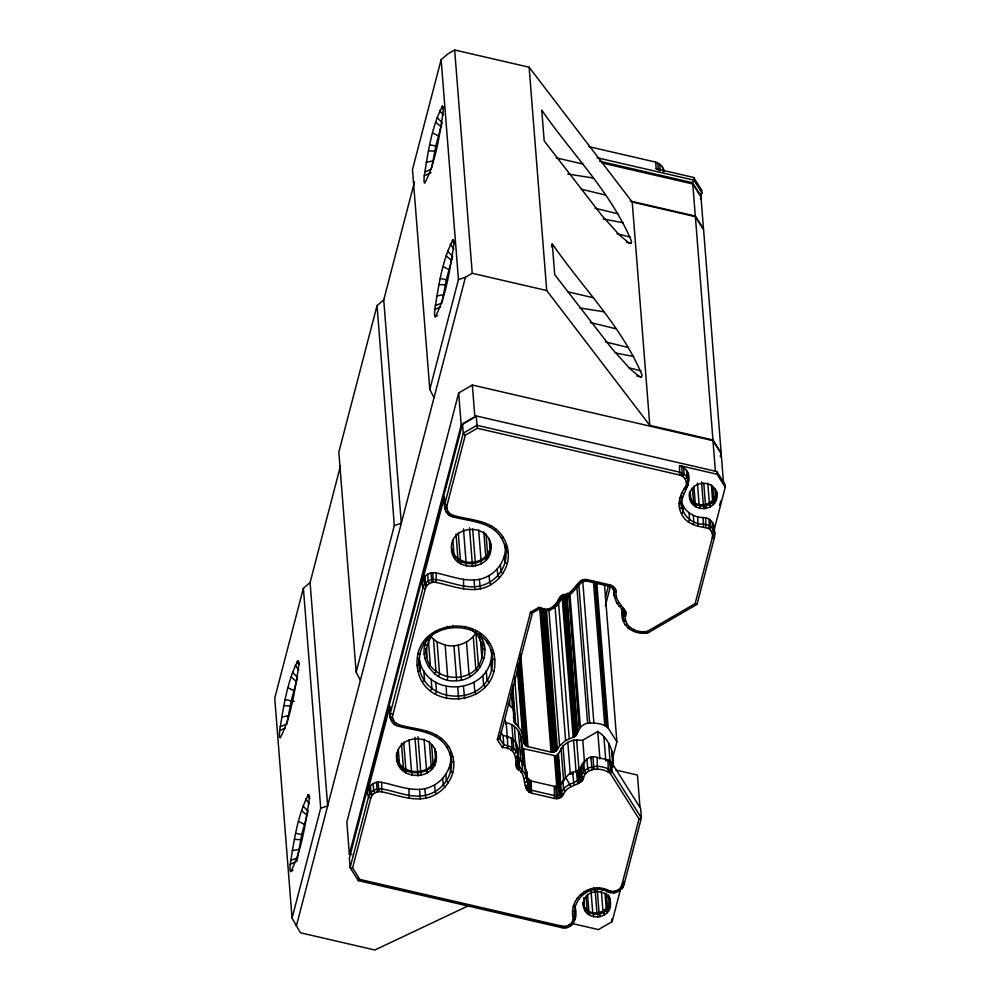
<?xml version="1.0" encoding="UTF-8"?>
<svg xmlns="http://www.w3.org/2000/svg" width="1000" height="1000" viewBox="0 0 1000 1000"><rect width="100%" height="100%" fill="white"/><g stroke="black" fill="none" stroke-linecap="round" stroke-linejoin="round"><path stroke-width="1.5" d="M392.325 717.1L425.288 588.8C426.45 584.163 431.65 581.312 436.225 582.45C453.713 586.013 473.85 595.15 490.875 584.675C498.812 580 504.888 572.3 507.3 563.362C510.037 552.775 507.15 541.112 499.925 532.925C488.413 519.675 469.188 520.112 453.675 515.45C449.113 514.525 445.812 509.6 447.1 505.05L465.275 435.262L477.337 428.25L679.587 475.012C684.237 475.962 687.525 481.05 686.087 485.662C680.5 493.75 676.237 504.162 681.438 513.7C686.188 524.513 698.162 526.4 708.25 528.3C711.475 530.125 713.25 534.1 712.288 537.7L695.113 603.65L647.35 631.388C635.275 633.612 621.712 625.575 625.975 612.337C622.413 605.525 614.663 600.275 616.075 591.337C615.725 588.212 613.188 585.588 610.138 584.925L587.112 579.6C575.775 578.212 574.325 595.513 562.3 594.95C556.263 602.4 551.675 613.875 538.95 607.312L530.525 612.212L497.35 739.55L502.425 747.575C516.812 747.262 515.388 759.4 517.038 768.713C527.975 773.5 520.8 789.488 531.487 793.138L554.525 798.462C557.962 799.287 561.838 797.65 563.475 794.488C566.638 785.337 577.812 786.188 582.962 779.675C584.888 766.838 602.212 767.013 610.337 773.5L639.038 818.925L621.862 884.875C620.7 889.513 615.5 892.362 610.925 891.225A9.025 8.612 -4.5 0 1 608.95 890.525A24.812 23.688 -4.5 0 0 603.5 888.587C586.575 883.962 568.6 900.537 573.275 917.862C573.263 923.413 567.337 927.537 562.075 926.175L359.825 879.425L352.587 867.95L370.763 798.15C371.912 793.525 377.125 790.662 381.688 791.8C399.188 795.362 419.312 804.5 436.337 794.038C444.288 789.35 450.363 781.65 452.762 772.725C455.513 762.138 452.625 750.462 445.4 742.288C433.888 729.025 414.663 729.475 399.137 724.812L394.412 722.025L392.325 717.1L390.025 716.6L389.8 706.55C389.637 713.763 389.212 724.475 398.537 726.237C414.938 730.863 436.662 730.65 446.7 747.113C451.2 754.338 452.612 763.3 450.525 771.55C447.85 781.663 440.062 790 430.375 793.825C414.487 800.275 397.875 791.55 382.188 789.038C376.475 787.625 369.963 791.188 368.525 796.975L350.112 867.638L358.325 880.638L561.487 927.6C574.35 930.387 578.462 915.2 574.487 905.438L574.95 910.525M436.1 753.025C441.075 782.9 392.212 782.9 396.775 752.962C395.288 776.762 434.712 778.112 435.95 754.7M396.962 758.6C394.55 734.312 435.15 731.312 436.312 755.7M417.163 665.337C413.425 616.975 491.388 611.2 494.762 659.613C498.5 707.987 420.538 713.763 417.163 665.337L419.363 664.5C415.925 615.475 496.512 615.2 492.413 664.6C488.387 709.837 416.112 704.95 418.938 659.163M478.8 634.1C493.988 651.45 479.012 680.425 456.688 680.7C434.538 683.7 415.513 657.212 428.013 637.837M435.975 751.75C440.125 776.7 398 781.075 396.75 755.925M447.062 509.075L444.812 508.913L444.338 497.188C444.175 504.4 443.738 515.112 453.075 516.875C469.462 521.5 491.188 521.3 501.225 537.762C505.725 544.975 507.15 553.938 505.05 562.188C502.375 572.3 494.588 580.638 484.913 584.462C469.012 590.913 452.4 582.2 436.712 579.688C431 578.263 424.5 581.825 423.05 587.625L390.325 713.238L392.575 714.412M450.913 756.05C451.475 767.75 444.625 779.025 434.6 784.837C418.062 794.95 398.612 785.588 381.662 782.35C373.475 780.125 364.875 788.65 368.525 796.975L370.763 798.15M490.85 546.337C493.25 570.625 452.65 573.625 451.488 549.237C449.075 524.95 489.675 521.95 490.85 546.337L490.637 543.663C492.938 566.213 456.287 571.55 451.737 549.487L451.95 552.163M491.7 652.5C492.175 694.775 424.762 699.762 419.05 657.862M505.45 545.425C506.362 557.537 499.588 569.475 489.137 575.487C472.6 585.588 453.15 576.225 436.188 573C428 570.775 419.4 579.288 423.05 587.625L425.288 588.8M512.3 688.75L514.438 714.025L513.837 721.038L520.812 730.125L523.462 737.55L524.138 743.612L526.6 746.275L551.038 752.125L554.038 752.038L556.575 750.487L559.6 745.913L565.6 740.487L575.375 736.312L580.425 727.35A13.537 12.925 -4.5 0 1 587.6 723.188C594.412 722.8 603.2 723.088 608.237 728.138L616.888 741.838L612.562 758.425M517.663 750.263C518.587 742.013 510.688 736.062 503.088 735.662L500.625 731.762M609.263 896.15C613.95 911.675 589.325 920.05 583.475 905.125M610.413 903.263C612.062 919.912 584.225 921.975 583.425 905.25C581.775 888.6 609.612 886.538 610.413 903.263L609.888 898.587C614.425 916.137 584.175 920.575 583.212 902.575L583.737 907.262M716.75 495.012L716.225 490.337C723.175 512.737 686.025 515.487 689.562 492.3M689.762 497.013C688.188 481.55 713.312 477.887 716.438 493.013M625.675 621.3L623.425 621.125L622.375 609.763C618.737 625.388 634.462 636.175 648.462 632.562L697.025 604.35L714.425 537.537C716.025 531.85 711.9 525.688 706.213 524.538A11.275 10.762 -4.5 0 0 703.587 524.237C691.225 524.475 680.088 513.4 681.25 500.875C683.575 510.662 693.125 517.575 703.062 517.55A11.275 10.762 -4.5 0 1 705.688 517.85C711.375 519 715.5 525.163 713.9 530.85L725.263 487.225L725.05 484.55L716.838 471.55L476.188 415.925L462.525 423.862L349.375 858.275L350.112 867.638L352.587 867.95M715.888 490.962C717.25 504.263 697.312 510.1 690.8 498.7L690.2 491.05M716.538 492.337C718 507.525 693.812 511.475 689.85 496.887M622.675 885.163L622.625 887.825L618.862 891.375L613.85 892.913L610.337 892.65A11.275 10.762 -4.5 0 1 607.85 891.762A22.55 21.538 -4.5 0 0 602.9 890.013C586.05 885.487 570.438 902.875 575.225 919.35L573.075 919.575M612.625 762.05C613.913 750.1 607.812 737.975 597.762 731.488L582.75 740.212L573.562 740.138L567.8 742.275L562.975 745.962L557.962 754.5L555.875 755.85L523.675 748.75L521.388 746.925M599.925 759L597.762 731.488L597.663 732.638M597.7 732.25L597.762 731.488M563.713 927.9L563.862 926.413M598.45 889.425L598.6 887.938M297.838 660.938A39.462 3.688 -77 0 1 298.412 668.162C294.562 691.65 291.238 716.7 280.25 737.85A39.462 3.688 -77 0 1 279.688 730.625C283.538 707.138 286.85 682.087 297.838 660.938L299.25 663.188M293.012 870.163L290.775 871.575A39.462 3.688 -77 0 1 290.2 864.338C294.05 840.85 297.375 815.8 308.363 794.65L309.775 796.9M297.137 860.025L301.762 834.538L308.05 811.188L303.087 806.05M442.413 106.15A39.462 3.688 -77 0 1 442.975 113.375C439.125 136.862 435.812 161.912 424.825 183.062A39.462 3.688 -77 0 1 424.25 175.837C428.1 152.35 431.425 127.3 442.413 106.15L443.812 108.4M437.587 315.375L435.35 316.775A39.462 3.688 -77 0 1 434.775 309.55C438.625 286.062 441.95 261.012 452.938 239.862L454.338 242.113M517.688 748.238L518.413 757.6L517.825 764.625L524.788 773.713L526.462 777.312L528.875 788.45L531.987 790.375L555.013 795.7C557.463 796.3 560.237 795.113 561.413 792.862C564.562 783.8 575.125 783.688 580.9 778.05C583.375 763.737 603.4 763.7 612.212 771.712L641.4 817.9L624 884.712L622.625 887.825L620.763 887.362M431.625 167.987L435.8 146.037L442.1 122.675L437.125 117.55M292.562 672.337L297.525 677.463L291.238 700.825L286.863 724.087L280.125 726.725M447.65 251.262L452.625 256.388L446.325 279.75L441.962 303.012L435.213 305.65M433.237 633.525C401.287 680.825 490.213 698.225 482.137 642.862M451.625 548.212C455.85 568.675 489.312 566.2 490.5 545.35M381.688 791.8L381.662 782.35M436.225 582.45L436.188 573M409.038 798.125L409 788.675M447.2 679.975L447.688 677.212L445.163 645.125L437.05 641.888L430.387 636.413M463.562 588.763L463.537 579.312M446.562 698.587L446.312 686.462M507.7 748.8L507.463 736.675L506.863 738.1M531.487 793.138L531.25 781.012L527.388 777.825L526.7 771.775L524.05 764.35L517.45 756.375L518.188 765.738L516.175 767.288M554.525 798.462L554.275 786.338L531.25 781.012M597.4 769.538L597.15 757.412C585.487 753.562 582.975 766.7 576.4 771.55C565.325 770.975 564.113 786.675 554.275 786.338M608.263 772.05L608.013 759.925L597.15 757.412M679.587 475.012L679.562 465.562L717.05 474.225L725.263 487.225M697.837 526.4L697.8 516.95M705.713 527.3L705.688 517.85M340.475 465.95L310.087 582.587L303.387 588.237L274.738 698.138L292.05 918.1L300.4 932.775L374.862 950L469.162 905.413M414.513 181.825L383.738 299.962L377.038 305.6L338.837 452.15L356.15 672.113L360.387 680.288M720.375 455.962L721.162 452.962L712.95 439.975L649.788 425.363L632.212 202.05L529.138 67.225L454.663 50L447.837 53.975L441.138 59.612L412.488 169.525L429.8 389.487L434.038 397.65M292.05 918.1L320.7 808.2L303.387 588.237M356.15 672.113L394.338 525.562L377.038 305.6M429.8 389.487L458.45 279.575L441.138 59.612M296.288 926.275L465.412 277.275L472.238 273.3L546.712 290.525L649.788 425.363M723.6 484.263L721.188 453.7L712.987 440.7L472.35 385.037L458.675 392.975L346.838 822.163L349.363 854.25L351.838 854.562M349.363 854.25L461.2 425.075L458.675 392.975M367.987 790.288L389.8 706.55M422.525 580.938L444.338 497.188M551.5 246.838L552.288 243.837C582.075 287.188 621.638 326 642.138 375.175L641.438 376.987L636.9 375.95M625.413 619.625L623.112 619.125L623.337 610.988L616.737 603.013L614.087 595.588L613.65 590.225L612.163 587.737L609.55 586.35L586.512 581.025C576.475 580.812 575.087 596.95 563.225 596.213C558.4 604.462 550.913 614.775 539.263 608.938L532.438 612.913L499.712 738.525L503.825 745.025C510.7 745.562 518.025 750.125 518.413 757.6L516.225 758.438M700.55 199.112L701.9 190.463L693.688 177.463L656.2 168.8L655.675 162.113L588.975 146.688M605.375 597.612L608.5 585.638M605.337 605.825L610.4 586.362M720.413 456.7L721.188 453.7M719.6 505.45L720.775 500.962M571.45 923.337L598.45 929.587L612.112 921.637L620.725 888.55M681.287 475.588L682.2 472.962L681.675 466.275L679.562 465.562M692.913 524.712L693.85 522.1L693.325 515.413M681.675 466.275C699.525 476.95 678.675 494.125 681.775 507.562L679.638 508.713M630.913 243.275L631.613 241.462C611.125 192.288 571.55 153.475 541.763 110.125L544.175 140.875L601.562 215.113L619.375 234.95L628.438 242.6L630.913 243.275L626.375 242.237M529.525 792.4L530.575 789.85L529.837 780.487M453.075 516.875L453.675 515.45M480.412 523.2L481.012 521.775M398.537 726.237L399.137 724.812M464.775 627.788L465.375 626.362M425.887 732.55L426.488 731.125M543.638 609.95L544.237 608.525M505.588 723.925L506.175 722.5L504.538 719.9M586.512 581.025L587.112 579.6M523.075 750.175L523.675 748.75L525.112 767.087M609.55 586.35L610.138 584.925M633.337 630.688L633.938 629.263M644.2 633.2L644.788 631.775M561.487 927.6L562.075 926.175M602.9 890.013L603.5 888.587M610.337 892.65L610.925 891.225M435.363 694.125L436.5 691.625L435.763 682.262M510.95 750.088L512.087 747.588L511.35 738.225M609.237 772.438L610.375 769.925L609.637 760.562L608.013 759.925M438.425 676.488L439.575 673.975L437.05 641.888M708.25 528.3L709.463 525.837L708.938 519.15M682.825 476.463L684.125 474.062L683.6 467.375M597.038 157.738L693.9 180.138L702.113 193.137L699.75 194.175L692.5 182.7L693.9 180.138L693.688 177.463M502.425 747.575L503.825 745.025L503.088 735.662M528.638 791.85L529.938 789.463L529.2 780.1M709.562 529.225L710.875 526.825L710.35 520.138M688.25 521.9L689.613 519.55L689.087 512.863M562.038 782.938L563.575 780.375M434.588 673.8L436.012 671.488L433.488 639.4M430.45 690.7L431.875 688.388L431.138 679.025M512.375 751.087L513.8 748.787L513.062 739.425M609.663 772.738L611.087 770.425L610.35 761.062L609.637 760.562L608.387 761.737M518.2 769.925L519.637 767.625L518.9 758.263M711.538 531.65L713.15 529.388L712.625 522.7M445.163 645.125C456.613 647.825 469.438 642.987 475.875 633.062L478.413 665.15L480.375 666.95M520.788 772.475L522.5 770.45L521.763 761.087M527.125 790.438L528.875 788.45L528.138 779.087M607.85 891.762L608.95 890.525M517.038 768.713L518.8 766.762L518.062 757.4M610.95 586.875L612.112 585.662M428.475 666.875L430.35 665.075L428.425 640.625M422.625 681.85L424.513 680.05L423.775 670.688M514.637 753.65L516.512 751.862L515.788 742.5M610.337 773.5L612.212 771.712L611.487 762.35L610.35 761.062M449.825 515.588L451.075 514.412M490.163 527.075L491.4 525.913M475.325 632L476.575 630.825M395.3 724.938L396.538 723.775M435.625 736.438L436.875 735.275M629.438 629.138L630.688 627.975M588.3 913.763L589.55 912.588L589.75 915.263M685.212 479L687.1 477.238L686.575 470.55M712.537 536.163L714.725 534.175L714.2 527.487M505.575 722.987C513.375 722.887 520.662 731.237 521.45 739.112L523.488 765.1M681.438 513.7L683.425 512.087L682.9 505.4M359.825 879.425L358.325 880.638L358.113 877.962M611.587 587.263L613 586.213M526.075 788.675L528.125 787.188L527.388 777.825M435.35 316.775C446.325 295.625 449.65 270.575 453.5 247.087A39.462 3.688 -77 0 0 452.938 239.862M290.775 871.575C301.762 850.413 305.087 825.362 308.938 801.888A39.462 3.688 -77 0 0 308.363 794.65M524.375 778.688L526.462 777.312L524.05 764.35M448.4 514.587L449.938 513.625M494.425 530.062L495.95 529.1M479.95 635.225L481.475 634.263M393.875 723.95L395.4 722.975M439.9 739.425L441.425 738.45M627.737 627.938L629.263 626.975M621.888 609.1L623.425 608.138M461.2 425.075L474.875 417.137L472.35 385.037M525.75 787.712L527.888 786.5L526.7 771.775M424.9 658.462L427.05 657.288L426.325 648.125M418.075 671.1L420.213 669.938L419.475 660.575M515.962 756.762L518.1 755.6L517.362 746.237M515.662 765.725L517.825 764.625L517.5 760.612M573.125 916.15L575.288 915.075M424.25 175.837L431.062 172.638M434.775 309.55L440.225 306.988M279.688 730.625L285.125 728.062M290.2 864.338L297.013 861.137M525.262 782.15L527.438 781.137M573.125 773.088L570.325 774.362L567.8 742.275M686.363 482.238L688.538 481.287L687.513 472.5M497.35 739.55L499.712 738.525L499.5 735.85M639.038 818.925L641.4 817.9L640.662 808.538L611.487 762.35M424.688 171.938L431.438 169.3M290.65 860.438L297.387 857.8M619.038 606.275L620.85 605.588M424.2 653.95L426.388 653.112L426.037 648.538M612.663 588.275L614.5 587.625M458.45 279.575L465.412 277.275M394.338 525.562L401.312 523.263L383.738 299.962M622.725 609.963L624.6 609.35M320.7 808.2L327.663 805.9L310.087 582.587M679.038 503.462L681.237 502.788L681.025 500.112M572.7 911.438L574.9 910.788L575.487 917.212L573.275 917.862M525.513 785.7L527.712 785.062M515.513 764.075L517.712 763.45L517.5 760.775M712.163 533.088L714.463 532.513L713.938 525.825M446.138 512.025L448.125 511.562M501.225 537.762L503.212 537.312M469.438 628.112L476.1 633.587L478.663 637.013L480.65 636.562M489.3 643.112L487.312 643.562L487.1 640.888M625.013 624.862L627 624.412M393.587 720.925L391.613 721.375L391.4 718.7M446.7 747.113L448.688 746.663M426.213 162.237L432.738 160.987M436.737 295.95L443.263 294.7M281.65 717.025L288.175 715.775M292.162 850.75L298.7 849.488M616.737 603.013L618.763 602.638M573.275 906.737L575.425 906.513M623.337 610.988L625.462 610.775M679.663 498.212L681.812 498.013L681.6 495.337M712.288 537.7L714.425 537.537M558.075 599.938L560.2 599.775M557.9 600.588L560.037 600.425M418.225 653.75L420.363 653.587M515.913 761.8L518.05 761.637L517.525 754.95M515.75 762.438L517.875 762.275M621.862 884.875L624 884.712L623.787 882.038M425.025 644.887L427.163 644.725M615.55 589.388L613.413 589.538L613.2 586.862M686.087 485.662L688.213 485.55L688.012 474.6M613.65 590.225L615.887 590.35M428.462 150.812L434.663 151.188M438.988 284.525L445.188 284.9M283.888 705.6L290.1 705.987M294.413 839.325L300.625 839.7M507.438 547.275L505.188 547.1L504.975 544.425M484.212 644.975L481.962 644.8L478.663 637.013M493.862 653.863L491.613 653.688L491.3 649.675M392.537 718.438L390.288 718.263L389.5 709.912M452.912 756.625L450.662 756.462L450.35 752.45M623.713 612.1L625.975 612.337M681.513 493.212L683.487 493.462M616.375 595.913L614.087 595.588L613.438 587.55M558.675 598.387L560.638 598.675M578.162 583.575L580.112 583.862M685.438 487.262L687.387 487.562M567.775 174.025L593.425 178.05M579.812 307.975L603.95 311.762M603.175 218.975L623.125 222.75M615.237 352.975L633.638 356.463M429.787 144.8L435.8 146.037M440.312 278.512L446.325 279.75M285.225 699.587L294.237 701.525M295.75 833.3L301.762 834.538M444.55 507.238L446.85 507.738M508.275 552.612L505.975 552.112L505.662 548.1M484.925 649.475L482.625 648.975L481.725 641.75M494.762 659.613L492.463 659.112L491.938 652.425M453.75 761.975L451.45 761.475L451.025 756.125M599.712 161.238L692.5 182.7M601.975 162.963L692.775 183.975L700.987 196.962L703.512 229.062L695.3 216.062L692.775 183.975M556.175 157.85L582.987 164.062M630.225 201.012L695.3 216.062M632.212 202.05L695.375 216.663L703.587 229.662L721.162 452.962M568.188 291.913L593.513 297.775M615.9 770.075L637.45 775.062L639.975 807.15M581.25 189.163L605.45 195.05M594.987 208.225L617.7 213.738M590.262 322.512L615.975 328.775M605.513 341.938L628.225 347.463M556.525 603.7L558.387 604.163M422.975 643.025L424.837 643.475M616.975 233.688L630.438 237.188M629 367.788L640.962 370.9M641.438 376.987L638.962 376.312L629.888 368.663L612.087 348.825L554.7 274.6L552.288 243.837M613.812 591.663L616.125 592.362M626.125 613.987L623.812 613.275L623.6 610.6M577.238 898.088L579.025 898.65M571.625 922.725L573.425 923.288M655.675 162.113L661.375 165.375L664.137 171.15M656.2 168.8L660.25 170.613L659.725 163.925M576.188 586.625L577.95 587.238M695.113 603.65L697.025 604.35M530.525 612.212L532.438 612.913M684.463 488.713L686.162 489.375M559.6 597L561.3 597.675M555.475 605.062L557.125 605.8M426.613 638.312L428.263 639.038M619.913 888.45L621.562 889.188M579.362 581.9L580.975 582.663M432.7 132.9L438.3 135.838M443.212 266.625L448.825 269.55M447.1 505.05L444.862 503.875L463.263 433.225L462.525 423.862M625.887 615.625L623.65 614.45L623.337 610.438M625.725 616.263L623.475 615.087L623.162 611.075M507.3 563.362L505.05 562.188L504.525 555.5M484.087 658.55L481.85 657.375L480.412 639.038M493.7 671.2L491.463 670.025L490.725 660.662M583.737 777.475L581.487 776.3L580.75 766.938M583.562 778.125L581.325 776.95L580.588 767.588M452.762 772.725L450.525 771.55L450 764.862M288.125 687.7L293.725 690.638M298.65 821.413L304.25 824.35M580.487 894.5L581.987 895.387M570.45 924.025L571.938 924.912M580.125 581.188L581.525 582.163M508.113 704L512.537 708.275L514.438 714.025M560.837 595.837L562.175 596.838M582.962 779.675L580.9 778.05L580.163 768.688M563.475 794.488L561.413 792.862L560.675 783.5M435.688 122.15L440.863 126.625M446.213 255.875L451.388 260.338M291.125 676.95L296.288 681.413M301.65 810.662L306.812 815.138M715.837 500.525L713.863 498.725L712.9 486.5M502.887 573.312L500.925 571.525L500.4 564.837M426.388 586.312L424.425 584.513L423.9 577.825M488.95 681.938L486.987 680.138L486.25 670.775M585.112 774.362L583.15 772.562L582.413 763.2M609.45 908.775L607.487 906.975L606.4 893.225M434.988 764.862L433.025 763.062L431.6 744.938M448.35 782.675L446.388 780.875L445.863 774.188M371.863 795.662L369.9 793.875L369.375 787.188M570.763 591.538L571.95 592.663M465.275 435.262L463.263 433.225L476.925 425.288L680.088 472.25L685.788 475.513L688.037 479.188M584.412 891.587L585.55 892.738M569.025 925.088L570.163 926.237M565.45 791.438L563.587 789.488L562.85 780.125M647.35 631.388L648.462 632.562M552.775 607.25L553.875 608.425M435.938 630.775L437.038 631.938M617.762 890.2L618.862 891.375M582.025 781.062L580.225 779.05L579.487 769.688M499.513 577.688L497.762 575.612L497.238 568.938M427.238 585.212L425.475 583.15L424.95 576.462M586.163 773L584.412 770.925L583.675 761.562M477.525 670.638L475.775 668.562L473.25 636.475M485.312 686.65L483.562 684.575L482.825 675.212M444.988 787.05L443.237 784.975L442.713 778.288M372.7 794.575L370.95 792.5L370.425 785.812M562.275 796.162L560.55 794.062L559.812 784.7M439.712 110.425L443.387 115.337M450.238 244.137L453.913 249.062M295.15 665.212L298.825 670.138M305.675 798.938L309.35 803.85M562.3 594.95L563.225 596.213M581.912 580.1L582.8 581.375M561.512 796.875L560.013 794.562L559.275 785.2M441.7 106.65L443.137 108.875M452.225 240.362L454.387 243.713M297.137 661.438L299.288 664.788M307.663 795.15L309.812 798.5M567.475 593.25L568.312 594.55M573.325 774.112L572.487 772.812L574.163 784.812M580.8 782.225L579.35 779.887L578.612 770.525M565.6 777.163L570.862 786.525M710.575 505.5L709.362 502.987L707.8 483.125M588.862 770.812L587.65 768.3L586.912 758.938M490.875 584.675L489.663 582.175L489.137 575.487M604.2 913.737L602.975 911.237L601.413 891.363M429.4 583.462L428.175 580.962L427.65 574.275M470.238 676.525L469.025 674.025L466.5 641.938M476 694.188L474.787 691.675L474.05 682.312M436.337 794.038L435.125 791.525L434.6 784.837M374.862 792.825L373.65 790.325L373.125 783.637M579.338 783.112L578.3 780.512L577.562 771.15M559.725 797.962L557.987 785.987M689.55 494.338L690.5 498.263M622.688 611.763L623.325 613.7M389.762 711.575L390.288 713.188M563.925 594.388L564.388 595.812M576.862 772.975L576.4 771.55L577.712 783.675M646.375 631.775L646.825 633.2M549.5 608.538L549.95 609.963M591.287 758.825L590.837 757.4L592.137 769.525M615.138 891.225L615.6 892.65M447.212 626.337L447.663 627.762M583.95 579.487L584.25 580.95M593.65 888.238L593.95 889.7M565.662 926.3L565.962 927.763M480.412 588.787L479.325 579.338M461.4 680L458.325 645.15M464.712 698.612L463.425 686.488M432.013 582.438L430.925 572.987M425.875 798.15L424.787 788.7M377.475 791.8L376.4 782.35M538.95 607.312L539.263 608.938M582.812 740.537L584.55 763.138M609.2 897.2L609.513 899.212M444.025 500.55L444.288 502.225M396.613 754.65L397.075 757.562M557.688 798.575L556.538 786.413M477.337 428.25L476.188 415.925M695.375 216.663L712.95 439.975M712.987 440.7L715.387 471.262M715.037 488.888L715.525 495M711.4 485.087L712.6 500.363M703.75 483.137L705.438 504.525M701.538 481.925L703.337 504.85M697.438 483.125L699.125 504.525M693.9 486.163L695.225 502.962M692.438 488.025L693.525 501.775M663.625 169.05L663.838 171.725M662.7 167.1L663.012 171.112M657.8 162.825L658.325 169.513M604.562 585.212L616.888 741.838M612.775 758.112L613.375 765.763M611.638 750.35L612.962 767.15M596.763 582.375L608.237 728.138M608.625 743.062L610.075 761.4M595.75 582.638L607.1 726.862M595.05 582.137L606.4 726.363M593.425 581.487L604.775 725.713M603.913 736.65L605.837 761.1M608.663 897.125L609.138 903.238M582.688 580.538L593.913 723.2M605.025 893.325L606.225 908.612M578.837 584.862L589.7 722.875M576.85 586.725L587.6 723.188M597.25 889.85L599.05 912.775M595.15 890.163L596.962 913.088M529.138 67.225L546.712 290.525M569.812 592.438L580.425 727.35M568.55 594.075L579.163 728.988M591.062 891.375L592.737 912.763M566.65 594.712L577.513 732.725M566.362 593.812L577.35 733.375M565.938 594.913L576.912 734.475M565.138 594.362L576.25 735.475M579.138 771.8L576.613 739.712L576.7 741.188M564.263 595.188L575.375 736.312M587.525 894.4L588.85 911.213M563.212 595.825L574.325 736.938M586.05 896.263L587.137 910.013M562.05 596.225L573.162 737.337M573.562 740.138L576.087 772.225M583.7 897.775L584.412 906.938M558.5 602.137L569.237 738.6M555.1 607.125L565.6 740.487M562.975 745.962L565.5 778.05M561.05 748.275L563.462 778.838M548.862 609.45L559.6 745.913M558.4 753.612L560.812 784.175M546.45 609.712L557.425 749.287M557.962 754.5L560.375 785.062M557.638 754.887L560.05 785.45M545.462 609.362L556.575 750.487M556.838 755.5L559.237 786.062M544.925 609.875L556.025 750.987M555.875 755.85L558.288 786.413M555.375 755.925L557.775 786.488M543.513 609.1L554.75 751.775M554.35 755.837L556.75 786.4M541.95 607.987L553.3 752.2M541.188 608.062L552.537 752.275M539.688 607.913L551.038 752.125M520.675 653.75L528 746.8M519.637 657.887L526.6 746.275M519.375 662.138L525.962 745.875M518.538 664.225L524.888 744.862M518.038 666.075L524.138 743.612M517.8 665.387L523.9 742.925M517.75 665.5L523.737 741.488M517.475 670.15L522.475 733.725M522.725 748.375L524.05 765.188M522.3 748.088L523.625 764.9M520.875 736.225L523.162 765.25M521.625 747.35L522.112 753.462M522.475 758.05L522.95 764.163M521.462 749.513L521.888 754.163M522.487 761.8L522.737 764.862M521.487 750.562L521.725 753.612M514.612 677.25L518.513 726.862M518.413 730.85L520.812 761.413M512.612 685.275L515.662 724.038M512.513 693.713L513.237 703.012M513.488 706.125L514.825 723.175M512.487 697.887L512.85 702.537M513.462 710.3L514.075 718.05M513.475 712.862L514.212 722.163M513.475 716.388L513.837 721.038M514.362 726.438L515.812 744.788M511.325 692.775L512.537 708.275M511.863 724.737L513.062 740.013M509.45 700.55L509.825 705.2M454.663 50L472.238 273.3M506.175 722.5L507.388 737.788M489.275 539.2L489.988 548.263M486.025 534.062L487.575 553.713M483.837 531.925L485.737 556.1M478.625 529.7L481.012 559.925M472.663 528.925L475.288 562.175M469.487 527.875L472.225 562.625M463.462 528.913L466.075 562.163M458.25 532.7L460.387 559.888M456 533.975L457.9 558.15M452.863 540.062L453.938 553.663M453.95 645.8L456.688 680.7M434.725 748.562L435.438 757.625M429.275 741.275L431.175 765.45M424.075 739.062L426.45 769.275L427.663 771.787L426.587 770.55L426.8 773.225M418 736.775L420.725 771.525M414.938 737.237L417.663 771.988M409.025 739.788L411.512 771.513M403.7 742.05L405.838 769.25M401.45 743.325L403.35 767.513M398.312 749.412L399.387 763.012M716.838 471.55L717.05 474.225M716.175 496.375L716.375 499.05M714.513 500.1L714.725 502.775M713.25 501.75L713.462 504.425M710.013 504.363L710.225 507.038M706.087 505.913L706.3 508.587M703.988 506.225L704.2 508.9M703.062 517.55L703.612 527.062M699.775 505.9L699.987 508.575M695.875 504.35L696.087 507.025M694.175 503.15L694.375 505.825M691.45 500.075L691.663 502.75M689.862 496.337L690.075 499.012M611.9 918.962L612.112 921.637M609.837 904.625L610.05 907.3M608.312 894.85L608.513 897.525M608.188 908.35L608.4 911.025M606.925 909.987L607.137 912.663M592.938 757.087L593.888 769.262M603.675 912.613L603.888 915.288M599.763 914.15L599.963 916.825M597.663 914.475L597.863 917.138M593.438 914.15L593.65 916.825M587.837 911.4L588.05 914.075M585.112 908.325L585.325 911M583.587 898.55L583.8 901.225M555.788 786.488L556.638 798.675M490.175 540.737L490.387 543.413M490.1 549.538L490.312 552.212M487.688 554.987L487.9 557.663M485.85 557.375L486.05 560.05M481.112 561.2L481.325 563.875M475.4 563.45L475.6 566.125M474.075 580.125L474.812 589.625M472.337 563.9L472.537 566.575M466.188 563.438L466.4 566.112M460.5 561.163L460.712 563.837M458.013 559.425L458.225 562.1M454.05 554.938L454.263 557.612M457.738 687.337L458.675 699.525M432.675 572.725L433.413 582.225M435.562 758.9L435.775 761.575M433.162 764.338L433.363 767.013M431.312 766.725L431.525 769.4M420.863 772.8L421.075 775.475M419.55 789.488L420.275 798.988M417.8 773.263L418.013 775.938M411.65 772.788L411.863 775.462M405.975 770.525L406.188 773.2M403.488 768.787L403.7 771.462M399.513 764.3L399.725 766.975M397.2 758.85L397.413 761.525M378.15 782.087L378.875 791.587M645.85 631.85L645.95 633.337M613.737 891.438L613.85 892.913M547.75 608.8L547.85 610.275M453.25 625.438L453.35 626.912M521.45 739.112L521.538 742.062M585 579.388L585.013 580.875"/></g></svg>
